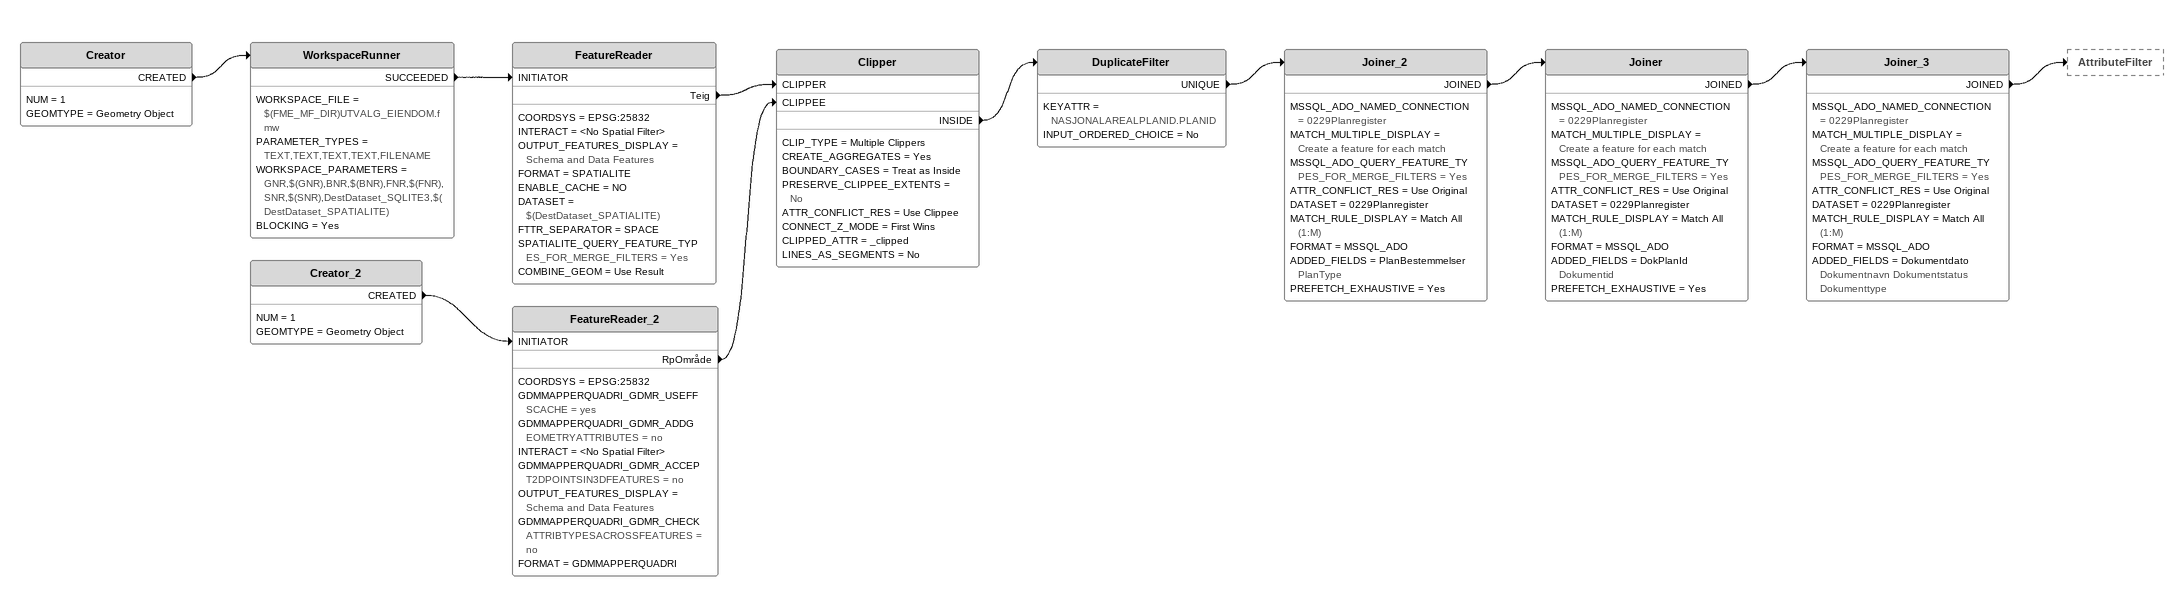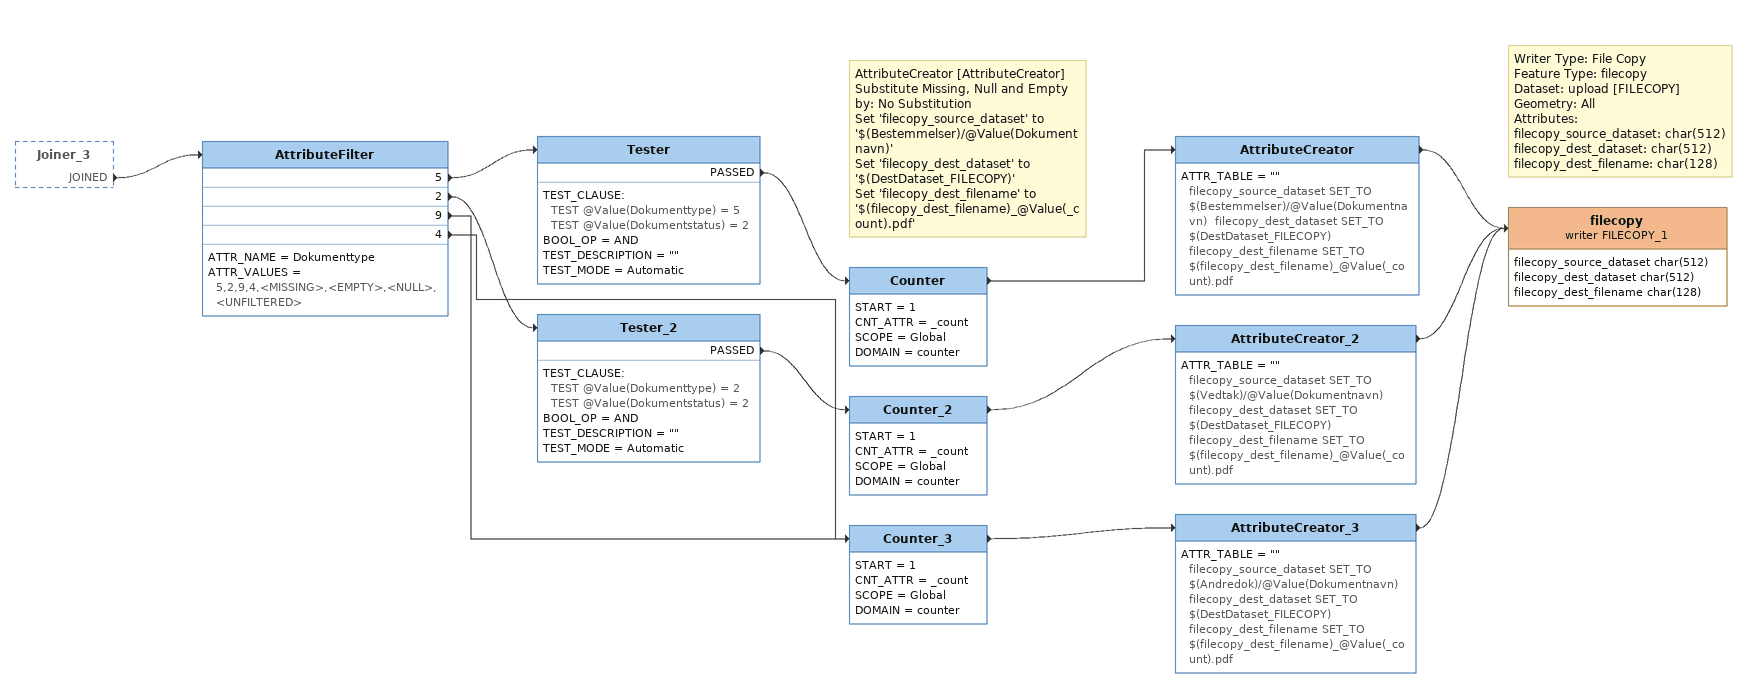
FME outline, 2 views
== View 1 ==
Creator
    NUM = 1
    GEOMTYPE = Geometry Object
    CREATED -> WorkspaceRunner
WorkspaceRunner
    WORKSPACE_FILE = $(FME_MF_DIR)UTVALG_EIENDOM.fmw
    PARAMETER_TYPES = TEXT,TEXT,TEXT,TEXT,FILENAME
    WORKSPACE_PARAMETERS = GNR,$(GNR),BNR,$(BNR),FNR,$(FNR),SNR,$(SNR),DestDataset_SQLITE3,$(DestDataset_SPATIALITE)
    BLOCKING = Yes
    SUCCEEDED -> FeatureReader [INITIATOR]
FeatureReader
    COORDSYS = EPSG:25832
    INTERACT = <No Spatial Filter>
    OUTPUT_FEATURES_DISPLAY = Schema and Data Features
    FORMAT = SPATIALITE
    ENABLE_CACHE = NO
    DATASET = $(DestDataset_SPATIALITE)
    FTTR_SEPARATOR = SPACE
    SPATIALITE_QUERY_FEATURE_TYPES_FOR_MERGE_FILTERS = Yes
    COMBINE_GEOM = Use Result
    Teig -> Clipper [CLIPPER]
Creator_2
    NUM = 1
    GEOMTYPE = Geometry Object
    CREATED -> FeatureReader_2 [INITIATOR]
FeatureReader_2
    COORDSYS = EPSG:25832
    GDMMAPPERQUADRI_GDMR_USEFFSCACHE = yes
    GDMMAPPERQUADRI_GDMR_ADDGEOMETRYATTRIBUTES = no
    INTERACT = <No Spatial Filter>
    GDMMAPPERQUADRI_GDMR_ACCEPT2DPOINTSIN3DFEATURES = no
    OUTPUT_FEATURES_DISPLAY = Schema and Data Features
    GDMMAPPERQUADRI_GDMR_CHECKATTRIBTYPESACROSSFEATURES = no
    FORMAT = GDMMAPPERQUADRI
    RpOmråde -> Clipper [CLIPPEE]
Clipper
    CLIP_TYPE = Multiple Clippers
    CREATE_AGGREGATES = Yes
    BOUNDARY_CASES = Treat as Inside
    PRESERVE_CLIPPEE_EXTENTS = No
    ATTR_CONFLICT_RES = Use Clippee
    CONNECT_Z_MODE = First Wins
    CLIPPED_ATTR = _clipped
    LINES_AS_SEGMENTS = No
    INSIDE -> DuplicateFilter
DuplicateFilter
    KEYATTR = NASJONALAREALPLANID.PLANID
    INPUT_ORDERED_CHOICE = No
    UNIQUE -> Joiner_2
Joiner_2
    MSSQL_ADO_NAMED_CONNECTION = 0229Planregister
    MATCH_MULTIPLE_DISPLAY = Create a feature for each match
    MSSQL_ADO_QUERY_FEATURE_TYPES_FOR_MERGE_FILTERS = Yes
    ATTR_CONFLICT_RES = Use Original
    DATASET = 0229Planregister
    MATCH_RULE_DISPLAY = Match All (1:M)
    FORMAT = MSSQL_ADO
    ADDED_FIELDS = PlanBestemmelser PlanType
    PREFETCH_EXHAUSTIVE = Yes
    JOINED -> Joiner
Joiner
    MSSQL_ADO_NAMED_CONNECTION = 0229Planregister
    MATCH_MULTIPLE_DISPLAY = Create a feature for each match
    MSSQL_ADO_QUERY_FEATURE_TYPES_FOR_MERGE_FILTERS = Yes
    ATTR_CONFLICT_RES = Use Original
    DATASET = 0229Planregister
    MATCH_RULE_DISPLAY = Match All (1:M)
    FORMAT = MSSQL_ADO
    ADDED_FIELDS = DokPlanId Dokumentid
    PREFETCH_EXHAUSTIVE = Yes
    JOINED -> Joiner_3
Joiner_3
    MSSQL_ADO_NAMED_CONNECTION = 0229Planregister
    MATCH_MULTIPLE_DISPLAY = Create a feature for each match
    MSSQL_ADO_QUERY_FEATURE_TYPES_FOR_MERGE_FILTERS = Yes
    ATTR_CONFLICT_RES = Use Original
    DATASET = 0229Planregister
    MATCH_RULE_DISPLAY = Match All (1:M)
    FORMAT = MSSQL_ADO
    ADDED_FIELDS = Dokumentdato Dokumentnavn Dokumentstatus Dokumenttype
    JOINED -> AttributeFilter

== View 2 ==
Joiner_3 [outside]
    JOINED -> AttributeFilter
AttributeFilter
    ATTR_NAME = Dokumenttype
    ATTR_VALUES = 5,2,9,4,<MISSING>,<EMPTY>,<NULL>,<UNFILTERED>
    5 -> Tester
    2 -> Tester_2
    9 -> Counter_3
    4 -> Counter_3
Tester
    TEST_CLAUSE:
      TEST @Value(Dokumenttype) = 5
      TEST @Value(Dokumentstatus) = 2
    BOOL_OP = AND
    TEST_DESCRIPTION = ""
    TEST_MODE = Automatic
    PASSED -> Counter
Counter
    START = 1
    CNT_ATTR = _count
    SCOPE = Global
    DOMAIN = counter
    -> AttributeCreator
Note: AttributeCreator [AttributeCreator] / Substitute Missing, Null and Empty by: No Substitution / Set 'filecopy_source_dataset' to '$(Bestemmelser)/@Value(Dokumentnavn)' / Set 'filecopy_dest_dataset' to '$(DestDataset_FILECOPY)' / Set 'filecopy_dest_filename' to '$(filecopy_dest_filename)_@Value(_count).pdf'
AttributeCreator
    ATTR_TABLE = "" filecopy_source_dataset SET_TO $(Bestemmelser)/@Value(Dokumentnavn)  filecopy_dest_dataset SET_TO $(DestDataset_FILECOPY)  filecopy_dest_filename SET_TO $(filecopy_dest_filename)_@Value(_count).pdf
    -> filecopy (writer FILECOPY_1)
Tester_2
    TEST_CLAUSE:
      TEST @Value(Dokumenttype) = 2
      TEST @Value(Dokumentstatus) = 2
    BOOL_OP = AND
    TEST_DESCRIPTION = ""
    TEST_MODE = Automatic
    PASSED -> Counter_2
Counter_2
    START = 1
    CNT_ATTR = _count
    SCOPE = Global
    DOMAIN = counter
    -> AttributeCreator_2
AttributeCreator_2
    ATTR_TABLE = "" filecopy_source_dataset SET_TO $(Vedtak)/@Value(Dokumentnavn)  filecopy_dest_dataset SET_TO $(DestDataset_FILECOPY)  filecopy_dest_filename SET_TO $(filecopy_dest_filename)_@Value(_count).pdf
    -> filecopy (writer FILECOPY_1)
Counter_3
    START = 1
    CNT_ATTR = _count
    SCOPE = Global
    DOMAIN = counter
    -> AttributeCreator_3
AttributeCreator_3
    ATTR_TABLE = "" filecopy_source_dataset SET_TO $(Andredok)/@Value(Dokumentnavn)  filecopy_dest_dataset SET_TO $(DestDataset_FILECOPY)  filecopy_dest_filename SET_TO $(filecopy_dest_filename)_@Value(_count).pdf
    -> filecopy (writer FILECOPY_1)
Note: Writer Type: File Copy / Feature Type: filecopy / Dataset: upload [FILECOPY] / Geometry: All / Attributes: / filecopy_source_dataset: char(512) / filecopy_dest_dataset: char(512) / filecopy_dest_filename: char(128)
filecopy (writer FILECOPY_1)
    attributes: filecopy_source_dataset char(512), filecopy_dest_dataset char(512), filecopy_dest_filename char(128)
